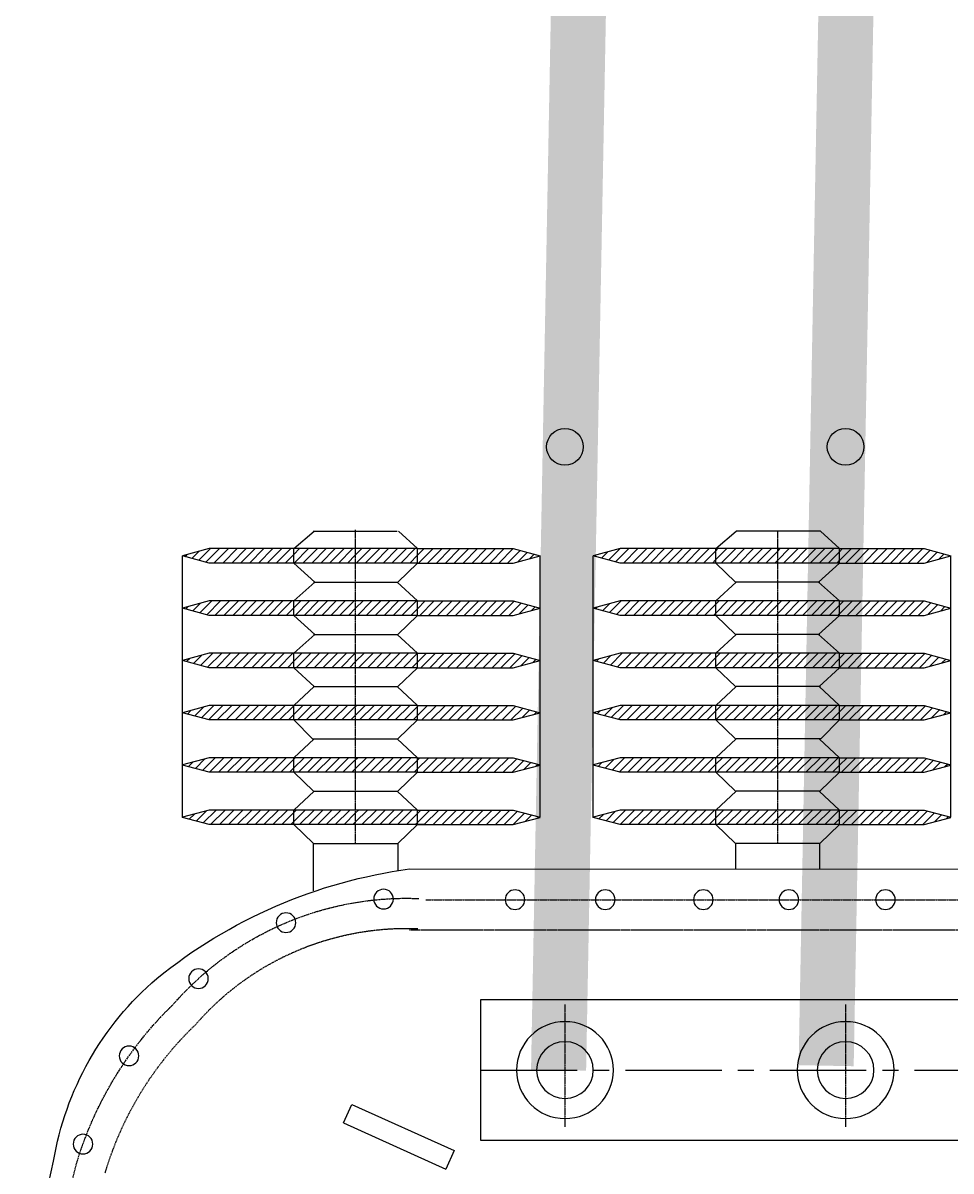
# Model space of a CAD drawing. Header units: inches. Extents: x -246336 to 136055, y -106871 to 69513.
# Drawn here: x -123647 to -123141, y 4728 to 5354 of the extents above; entities that cross this region are included whole.
import ezdxf

# ---------------------------------------------------------------- set-up
doc = ezdxf.new("R2010")
doc.units = ezdxf.units.IN
doc.header["$MEASUREMENT"] = 0
doc.linetypes.add('CENTER2', pattern=[1.125, 0.75, -0.125, 0.125, -0.125])
doc.linetypes.add('HIDDEN2', pattern=[0.1875, 0.125, -0.0625])
doc.layers.add('ve', color=43, linetype='Continuous')

# ---------------------------------------------------------------- blocks, each defined once
blk = doc.blocks.new('mba c')
at = {"layer": 've', "color": 8}
for p, q in [((33762.137, -7049.464), (33767.701, -7046.95)), ((33768.159, -7047.962), (33767.701, -7046.95)), ((33762.594, -7050.476), (33768.159, -7047.962)), ((33823.396, -7048.506), (33769.609, -7048.506)), ((33769.609, -7048.506), (33769.609, -7056.179)), ((33762.137, -7049.464), (33762.594, -7050.476)), ((33769.609, -7056.179), (33823.396, -7056.179)), ((33760.505, -7062.109), (33760.505, -7064.684)), ((33765.09, -7064.684), (33765.09, -7063.202)), ((33765.737, -7063.297), (33831.636, -7063.293)), ((33783.491, -7064.684), (33783.491, -7063.296)), ((33788.075, -7063.296), (33788.075, -7064.684)), ((33760.505, -7064.684), (33759.43, -7065.717)), ((33760.505, -7064.684), (33765.09, -7064.684)), ((33765.09, -7064.684), (33766.165, -7065.717)), ((33783.491, -7064.684), (33782.415, -7065.717)), ((33788.075, -7064.684), (33783.491, -7064.684)), ((33788.075, -7064.684), (33789.15, -7065.717)), ((33754.826, -7065.717), (33753.361, -7066.109)), ((33766.53, -7065.717), (33754.826, -7065.717)), ((33754.895, -7065.717), (33755.684, -7066.506)), ((33755.38, -7065.717), (33756.169, -7066.506)), ((33755.865, -7065.717), (33756.653, -7066.506)), ((33756.349, -7065.717), (33757.138, -7066.506)), ((33756.834, -7065.717), (33757.623, -7066.506)), ((33757.319, -7065.717), (33758.108, -7066.506)), ((33757.804, -7065.717), (33758.593, -7066.506)), ((33758.289, -7065.717), (33759.077, -7066.506)), ((33758.773, -7065.717), (33759.43, -7066.374)), ((33759.258, -7065.717), (33759.43, -7065.889)), ((33759.43, -7065.717), (33759.43, -7066.506)), ((33759.743, -7065.717), (33760.532, -7066.506)), ((33760.228, -7065.717), (33761.017, -7066.506)), ((33760.713, -7065.717), (33761.501, -7066.506)), ((33761.197, -7065.717), (33761.986, -7066.506)), ((33761.682, -7065.717), (33762.471, -7066.506)), ((33762.167, -7065.717), (33762.797, -7066.348)), ((33762.652, -7065.717), (33762.797, -7065.863)), ((33763.137, -7065.717), (33763.926, -7066.506)), ((33763.622, -7065.717), (33764.41, -7066.506)), ((33764.106, -7065.717), (33764.895, -7066.506)), ((33764.591, -7065.717), (33765.38, -7066.506)), ((33765.076, -7065.717), (33765.865, -7066.506)), ((33765.561, -7065.717), (33766.165, -7066.321)), ((33766.046, -7065.717), (33766.165, -7065.837)), ((33766.165, -7065.717), (33766.165, -7066.506)), ((33766.165, -7065.717), (33771.38, -7065.717)), ((33766.53, -7065.717), (33767.319, -7066.506)), ((33767.015, -7065.717), (33767.804, -7066.506)), ((33767.5, -7065.717), (33768.289, -7066.506)), ((33767.985, -7065.717), (33768.774, -7066.506)), ((33768.47, -7065.717), (33769.258, -7066.506)), ((33768.954, -7065.717), (33769.743, -7066.506)), ((33769.439, -7065.717), (33770.228, -7066.506)), ((33769.924, -7065.717), (33770.713, -7066.506)), ((33770.409, -7065.717), (33771.198, -7066.506)), ((33770.894, -7065.717), (33771.619, -7066.442)), ((33771.378, -7065.717), (33772.001, -7066.34)), ((33771.38, -7065.717), (33772.846, -7066.109)), ((33777.2, -7065.717), (33775.735, -7066.109)), ((33777.197, -7065.718), (33777.985, -7066.506)), ((33789.15, -7065.717), (33777.2, -7065.717)), ((33777.681, -7065.717), (33778.47, -7066.506)), ((33778.166, -7065.717), (33778.955, -7066.506)), ((33778.651, -7065.717), (33779.439, -7066.506)), ((33779.135, -7065.717), (33779.924, -7066.506)), ((33779.62, -7065.717), (33780.409, -7066.506)), ((33780.105, -7065.717), (33780.894, -7066.506)), ((33780.59, -7065.717), (33781.379, -7066.506)), ((33781.075, -7065.717), (33781.863, -7066.506)), ((33781.559, -7065.717), (33782.348, -7066.506)), ((33782.044, -7065.717), (33782.415, -7066.089)), ((33782.415, -7065.717), (33782.415, -7066.506)), ((33782.529, -7065.717), (33783.318, -7066.506)), ((33783.014, -7065.717), (33783.803, -7066.506)), ((33783.499, -7065.717), (33784.287, -7066.506)), ((33783.983, -7065.717), (33784.772, -7066.506)), ((33784.468, -7065.717), (33785.257, -7066.506)), ((33784.953, -7065.717), (33785.742, -7066.506)), ((33785.438, -7065.717), (33785.783, -7066.062)), ((33785.923, -7065.717), (33786.711, -7066.506)), ((33786.407, -7065.717), (33787.196, -7066.506)), ((33786.892, -7065.717), (33787.681, -7066.506)), ((33787.377, -7065.717), (33788.166, -7066.506)), ((33787.862, -7065.717), (33788.651, -7066.506)), ((33788.347, -7065.717), (33789.135, -7066.506)), ((33788.831, -7065.717), (33789.15, -7066.036)), ((33789.15, -7065.717), (33789.15, -7066.506)), ((33789.15, -7065.717), (33793.754, -7065.717)), ((33789.316, -7065.717), (33790.105, -7066.506)), ((33789.801, -7065.717), (33790.59, -7066.506)), ((33790.286, -7065.717), (33791.075, -7066.506)), ((33790.771, -7065.717), (33791.559, -7066.506)), ((33791.255, -7065.717), (33792.044, -7066.506)), ((33791.74, -7065.717), (33792.529, -7066.506)), ((33792.225, -7065.717), (33793.014, -7066.506)), ((33792.71, -7065.717), (33793.499, -7066.506)), ((33793.195, -7065.717), (33793.935, -7066.458)), ((33793.68, -7065.717), (33794.318, -7066.355)), ((33793.754, -7065.717), (33795.219, -7066.109)), ((33753.361, -7066.109), (33753.361, -7080.354)), ((33754.826, -7066.506), (33753.361, -7066.114)), ((33753.733, -7066.01), (33754.012, -7066.288)), ((33754.115, -7065.907), (33754.673, -7066.465)), ((33754.498, -7065.805), (33755.199, -7066.506)), ((33759.43, -7065.889), (33760.047, -7066.506)), ((33759.43, -7066.374), (33759.562, -7066.506)), ((33762.797, -7065.863), (33763.441, -7066.506)), ((33762.797, -7066.348), (33762.956, -7066.506)), ((33766.165, -7065.837), (33766.834, -7066.506)), ((33766.165, -7066.321), (33766.35, -7066.506)), ((33771.38, -7066.506), (33772.846, -7066.114)), ((33772.039, -7065.894), (33772.384, -7066.238)), ((33772.701, -7066.071), (33772.766, -7066.136)), ((33772.846, -7066.114), (33772.846, -7080.354)), ((33775.735, -7066.109), (33775.735, -7080.354)), ((33777.2, -7066.506), (33775.735, -7066.114)), ((33776.049, -7066.025), (33776.286, -7066.262)), ((33776.432, -7065.923), (33776.948, -7066.439)), ((33776.814, -7065.82), (33777.5, -7066.506)), ((33782.415, -7066.089), (33782.833, -7066.506)), ((33785.783, -7066.062), (33786.227, -7066.506)), ((33789.15, -7066.036), (33789.62, -7066.506)), ((33793.754, -7066.506), (33795.219, -7066.114)), ((33794.314, -7065.867), (33794.7, -7066.253)), ((33794.976, -7066.044), (33795.083, -7066.151)), ((33795.219, -7066.114), (33795.219, -7080.354)), ((33766.165, -7066.506), (33754.826, -7066.506)), ((33759.43, -7066.506), (33760.536, -7067.532)), ((33766.165, -7066.506), (33765.059, -7067.532)), ((33766.165, -7066.506), (33771.38, -7066.506)), ((33789.15, -7066.506), (33777.2, -7066.506)), ((33782.415, -7066.506), (33783.521, -7067.532)), ((33789.15, -7066.506), (33788.044, -7067.532)), ((33789.15, -7066.506), (33793.754, -7066.506)), ((33760.505, -7067.532), (33759.43, -7068.565)), ((33760.474, -7067.532), (33765.059, -7067.532)), ((33760.536, -7067.532), (33765.059, -7067.532)), ((33765.09, -7067.532), (33766.165, -7068.565)), ((33783.491, -7067.532), (33782.415, -7068.565)), ((33788.044, -7067.532), (33783.521, -7067.532)), ((33788.106, -7067.532), (33783.521, -7067.532)), ((33788.075, -7067.532), (33789.15, -7068.565)), ((33754.826, -7068.565), (33753.361, -7068.957)), ((33753.685, -7068.871), (33753.929, -7069.114)), ((33754.067, -7068.768), (33754.59, -7069.291)), ((33754.45, -7068.666), (33755.138, -7069.354)), ((33766.165, -7068.565), (33754.826, -7068.565)), ((33754.834, -7068.565), (33755.623, -7069.354)), ((33755.319, -7068.565), (33756.108, -7069.354)), ((33755.804, -7068.565), (33756.593, -7069.354)), ((33756.289, -7068.565), (33757.077, -7069.354)), ((33756.773, -7068.565), (33757.562, -7069.354)), ((33757.258, -7068.565), (33758.047, -7069.354)), ((33757.743, -7068.565), (33758.532, -7069.354)), ((33758.228, -7068.565), (33759.017, -7069.354)), ((33758.713, -7068.565), (33759.43, -7069.283)), ((33759.197, -7068.565), (33759.43, -7068.798)), ((33759.43, -7068.565), (33759.43, -7069.354)), ((33759.43, -7068.798), (33759.986, -7069.354)), ((33759.682, -7068.565), (33760.471, -7069.354)), ((33760.167, -7068.565), (33760.956, -7069.354)), ((33760.652, -7068.565), (33761.441, -7069.354)), ((33761.137, -7068.565), (33761.925, -7069.354)), ((33761.621, -7068.565), (33762.41, -7069.354)), ((33762.106, -7068.565), (33762.797, -7069.256)), ((33762.591, -7068.565), (33762.797, -7068.772)), ((33762.797, -7068.772), (33763.38, -7069.354)), ((33763.076, -7068.565), (33763.865, -7069.354)), ((33763.561, -7068.565), (33764.349, -7069.354)), ((33764.045, -7068.565), (33764.834, -7069.354)), ((33764.53, -7068.565), (33765.319, -7069.354)), ((33765.015, -7068.565), (33765.804, -7069.354)), ((33765.5, -7068.565), (33766.165, -7069.23)), ((33765.985, -7068.565), (33766.165, -7068.745)), ((33766.165, -7068.565), (33766.165, -7069.354)), ((33766.165, -7068.565), (33771.38, -7068.565)), ((33766.165, -7068.745), (33766.774, -7069.354)), ((33766.469, -7068.565), (33767.258, -7069.354)), ((33766.954, -7068.565), (33767.743, -7069.354)), ((33767.439, -7068.565), (33768.228, -7069.354)), ((33767.924, -7068.565), (33768.713, -7069.354)), ((33768.409, -7068.565), (33769.198, -7069.354)), ((33768.894, -7068.565), (33769.682, -7069.354)), ((33769.378, -7068.565), (33770.167, -7069.354)), ((33769.863, -7068.565), (33770.652, -7069.354)), ((33770.348, -7068.565), (33771.137, -7069.354)), ((33770.833, -7068.565), (33771.571, -7069.303)), ((33771.318, -7068.565), (33771.953, -7069.201)), ((33771.38, -7068.565), (33772.846, -7068.957)), ((33771.956, -7068.719), (33772.336, -7069.099)), ((33772.618, -7068.896), (33772.718, -7068.996)), ((33777.2, -7068.565), (33775.735, -7068.957)), ((33776.001, -7068.886), (33776.203, -7069.088)), ((33776.384, -7068.784), (33776.865, -7069.265)), ((33776.766, -7068.681), (33777.439, -7069.354)), ((33777.149, -7068.579), (33777.924, -7069.354)), ((33789.15, -7068.565), (33777.2, -7068.565)), ((33777.62, -7068.565), (33778.409, -7069.354)), ((33778.105, -7068.565), (33778.894, -7069.354)), ((33778.59, -7068.565), (33779.378, -7069.354)), ((33779.074, -7068.565), (33779.863, -7069.354)), ((33779.559, -7068.565), (33780.348, -7069.354)), ((33780.044, -7068.565), (33780.833, -7069.354)), ((33780.529, -7068.565), (33781.318, -7069.354)), ((33781.014, -7068.565), (33781.803, -7069.354)), ((33781.499, -7068.565), (33782.287, -7069.354)), ((33781.983, -7068.565), (33782.415, -7068.998)), ((33782.415, -7068.565), (33782.415, -7069.354)), ((33782.468, -7068.565), (33783.257, -7069.354)), ((33782.953, -7068.565), (33783.742, -7069.354)), ((33783.438, -7068.565), (33784.227, -7069.354)), ((33783.923, -7068.565), (33784.711, -7069.354)), ((33784.407, -7068.565), (33785.196, -7069.354)), ((33784.892, -7068.565), (33785.681, -7069.354)), ((33785.377, -7068.565), (33785.783, -7068.971)), ((33785.862, -7068.565), (33786.651, -7069.354)), ((33786.347, -7068.565), (33787.135, -7069.354)), ((33786.831, -7068.565), (33787.62, -7069.354)), ((33787.316, -7068.565), (33788.105, -7069.354)), ((33787.801, -7068.565), (33788.59, -7069.354)), ((33788.286, -7068.565), (33789.075, -7069.354)), ((33788.771, -7068.565), (33789.15, -7068.945)), ((33789.15, -7068.565), (33793.754, -7068.565)), ((33789.15, -7068.565), (33789.15, -7069.354)), ((33789.255, -7068.565), (33790.044, -7069.354)), ((33789.74, -7068.565), (33790.529, -7069.354)), ((33790.225, -7068.565), (33791.014, -7069.354)), ((33790.71, -7068.565), (33791.499, -7069.354)), ((33791.195, -7068.565), (33791.983, -7069.354)), ((33791.679, -7068.565), (33792.468, -7069.354)), ((33792.164, -7068.565), (33792.953, -7069.354)), ((33792.649, -7068.565), (33793.438, -7069.354)), ((33793.134, -7068.565), (33793.887, -7069.319)), ((33793.619, -7068.565), (33794.27, -7069.216)), ((33793.754, -7068.565), (33795.219, -7068.957)), ((33794.231, -7068.693), (33794.652, -7069.114)), ((33794.893, -7068.87), (33795.035, -7069.012)), ((33754.826, -7069.354), (33753.361, -7068.962)), ((33766.165, -7069.354), (33754.826, -7069.354)), ((33759.43, -7069.283), (33759.501, -7069.354)), ((33759.43, -7069.354), (33760.536, -7070.38)), ((33762.797, -7069.256), (33762.895, -7069.354)), ((33766.165, -7069.354), (33765.059, -7070.38)), ((33766.165, -7069.23), (33766.289, -7069.354)), ((33766.165, -7069.354), (33771.38, -7069.354)), ((33771.38, -7069.354), (33772.846, -7068.962)), ((33777.2, -7069.354), (33775.735, -7068.962)), ((33789.15, -7069.354), (33777.2, -7069.354)), ((33782.415, -7068.998), (33782.772, -7069.354)), ((33782.415, -7069.354), (33783.521, -7070.38)), ((33785.783, -7068.971), (33786.166, -7069.354)), ((33789.15, -7069.354), (33788.044, -7070.38)), ((33789.15, -7068.945), (33789.559, -7069.354)), ((33789.15, -7069.354), (33793.754, -7069.354)), ((33793.754, -7069.354), (33795.219, -7068.962)), ((33760.443, -7070.38), (33759.43, -7071.413)), ((33760.443, -7070.38), (33765.028, -7070.38)), ((33760.536, -7070.38), (33765.059, -7070.38)), ((33765.09, -7070.38), (33766.165, -7071.413)), ((33783.491, -7070.38), (33782.415, -7071.413)), ((33788.044, -7070.38), (33783.521, -7070.38)), ((33788.137, -7070.38), (33783.552, -7070.38)), ((33788.137, -7070.38), (33789.15, -7071.413)), ((33754.826, -7071.413), (33753.361, -7071.805)), ((33754.826, -7072.202), (33753.361, -7071.81)), ((33753.637, -7071.731), (33753.845, -7071.94)), ((33754.019, -7071.629), (33754.507, -7072.117)), ((33754.402, -7071.527), (33755.077, -7072.202)), ((33754.784, -7071.425), (33755.562, -7072.202)), ((33766.165, -7071.413), (33754.826, -7071.413)), ((33755.258, -7071.413), (33756.047, -7072.202)), ((33755.743, -7071.413), (33756.532, -7072.202)), ((33756.228, -7071.413), (33757.017, -7072.202)), ((33756.713, -7071.413), (33757.501, -7072.202)), ((33757.197, -7071.413), (33757.986, -7072.202)), ((33757.682, -7071.413), (33758.471, -7072.202)), ((33758.167, -7071.413), (33758.956, -7072.202)), ((33758.652, -7071.413), (33759.43, -7072.192)), ((33759.137, -7071.413), (33759.43, -7071.707)), ((33759.43, -7071.413), (33759.43, -7072.202)), ((33759.43, -7071.707), (33759.925, -7072.202)), ((33759.621, -7071.413), (33760.41, -7072.202)), ((33760.106, -7071.413), (33760.895, -7072.202)), ((33760.591, -7071.413), (33761.38, -7072.202)), ((33761.076, -7071.413), (33761.865, -7072.202)), ((33761.561, -7071.413), (33762.349, -7072.202)), ((33762.045, -7071.413), (33762.797, -7072.165)), ((33762.53, -7071.413), (33762.797, -7071.681)), ((33762.797, -7071.681), (33763.319, -7072.202)), ((33763.015, -7071.413), (33763.804, -7072.202)), ((33763.5, -7071.413), (33764.289, -7072.202)), ((33763.985, -7071.413), (33764.773, -7072.202)), ((33764.469, -7071.413), (33765.258, -7072.202)), ((33764.954, -7071.413), (33765.743, -7072.202)), ((33765.439, -7071.413), (33766.165, -7072.139)), ((33765.924, -7071.413), (33766.165, -7071.654)), ((33766.165, -7071.413), (33766.165, -7072.202)), ((33766.165, -7071.413), (33771.38, -7071.413)), ((33766.165, -7071.654), (33766.713, -7072.202)), ((33766.409, -7071.413), (33767.197, -7072.202)), ((33766.893, -7071.413), (33767.682, -7072.202)), ((33767.378, -7071.413), (33768.167, -7072.202)), ((33767.863, -7071.413), (33768.652, -7072.202)), ((33768.348, -7071.413), (33769.137, -7072.202)), ((33768.833, -7071.413), (33769.622, -7072.202)), ((33769.317, -7071.413), (33770.106, -7072.202)), ((33769.802, -7071.413), (33770.591, -7072.202)), ((33770.287, -7071.413), (33771.076, -7072.202)), ((33770.772, -7071.413), (33771.523, -7072.164)), ((33771.257, -7071.413), (33771.905, -7072.062)), ((33771.38, -7071.413), (33772.846, -7071.805)), ((33771.38, -7072.202), (33772.846, -7071.81)), ((33771.873, -7071.545), (33772.288, -7071.96)), ((33772.535, -7071.722), (33772.67, -7071.857)), ((33777.2, -7071.413), (33775.735, -7071.805)), ((33777.2, -7072.202), (33775.735, -7071.81)), ((33775.953, -7071.747), (33776.12, -7071.913)), ((33776.336, -7071.644), (33776.782, -7072.09)), ((33776.718, -7071.542), (33777.378, -7072.202)), ((33777.101, -7071.44), (33777.863, -7072.202)), ((33789.15, -7071.413), (33777.2, -7071.413)), ((33777.559, -7071.413), (33778.348, -7072.202)), ((33778.044, -7071.413), (33778.833, -7072.202)), ((33778.529, -7071.413), (33779.318, -7072.202)), ((33779.014, -7071.413), (33779.802, -7072.202)), ((33779.498, -7071.413), (33780.287, -7072.202)), ((33779.983, -7071.413), (33780.772, -7072.202)), ((33780.468, -7071.413), (33781.257, -7072.202)), ((33780.953, -7071.413), (33781.742, -7072.202)), ((33781.438, -7071.413), (33782.226, -7072.202)), ((33781.922, -7071.413), (33782.415, -7071.906)), ((33782.407, -7071.413), (33782.415, -7071.422)), ((33782.415, -7071.413), (33782.415, -7072.202)), ((33782.415, -7071.422), (33783.196, -7072.202)), ((33782.415, -7071.906), (33782.711, -7072.202)), ((33782.892, -7071.413), (33783.681, -7072.202)), ((33783.377, -7071.413), (33784.166, -7072.202)), ((33783.862, -7071.413), (33784.651, -7072.202)), ((33784.347, -7071.413), (33785.135, -7072.202)), ((33784.831, -7071.413), (33785.62, -7072.202)), ((33785.316, -7071.413), (33785.783, -7071.88)), ((33785.783, -7071.88), (33786.105, -7072.202)), ((33785.801, -7071.413), (33786.59, -7072.202)), ((33786.286, -7071.413), (33787.075, -7072.202)), ((33786.771, -7071.413), (33787.559, -7072.202)), ((33787.255, -7071.413), (33788.044, -7072.202)), ((33787.74, -7071.413), (33788.529, -7072.202)), ((33788.225, -7071.413), (33789.014, -7072.202)), ((33788.71, -7071.413), (33789.15, -7071.854)), ((33789.15, -7071.413), (33793.754, -7071.413)), ((33789.15, -7071.413), (33789.15, -7072.202)), ((33789.15, -7071.854), (33789.499, -7072.202)), ((33789.195, -7071.413), (33789.983, -7072.202)), ((33789.679, -7071.413), (33790.468, -7072.202)), ((33790.164, -7071.413), (33790.953, -7072.202)), ((33790.649, -7071.413), (33791.438, -7072.202)), ((33791.134, -7071.413), (33791.923, -7072.202)), ((33791.619, -7071.413), (33792.407, -7072.202)), ((33792.103, -7071.413), (33792.892, -7072.202)), ((33792.588, -7071.413), (33793.377, -7072.202)), ((33793.073, -7071.413), (33793.839, -7072.179)), ((33793.558, -7071.413), (33794.222, -7072.077)), ((33793.754, -7071.413), (33795.219, -7071.805)), ((33793.754, -7072.202), (33795.219, -7071.81)), ((33794.148, -7071.519), (33794.604, -7071.975)), ((33794.81, -7071.696), (33794.987, -7071.873)), ((33766.165, -7072.202), (33754.826, -7072.202)), ((33759.43, -7072.192), (33759.441, -7072.202)), ((33759.43, -7072.202), (33760.536, -7073.228)), ((33762.797, -7072.165), (33762.834, -7072.202)), ((33766.165, -7072.202), (33765.059, -7073.228)), ((33766.165, -7072.139), (33766.228, -7072.202)), ((33766.165, -7072.202), (33771.38, -7072.202)), ((33789.15, -7072.202), (33777.2, -7072.202)), ((33782.415, -7072.202), (33783.521, -7073.228)), ((33789.15, -7072.202), (33788.044, -7073.228)), ((33789.15, -7072.202), (33793.754, -7072.202)), ((33760.536, -7073.228), (33759.43, -7074.261)), ((33760.474, -7073.228), (33765.059, -7073.228)), ((33760.536, -7073.228), (33765.059, -7073.228)), ((33765.09, -7073.228), (33766.165, -7074.261)), ((33783.491, -7073.228), (33782.415, -7074.261)), ((33788.044, -7073.228), (33783.521, -7073.228)), ((33788.106, -7073.228), (33783.521, -7073.228)), ((33788.044, -7073.228), (33789.15, -7074.261)), ((33754.826, -7074.261), (33753.361, -7074.653)), ((33753.971, -7074.49), (33754.424, -7074.943)), ((33754.354, -7074.388), (33755.016, -7075.05)), ((33754.736, -7074.285), (33755.501, -7075.05)), ((33766.165, -7074.261), (33754.826, -7074.261)), ((33755.197, -7074.261), (33755.986, -7075.05)), ((33755.682, -7074.261), (33756.471, -7075.05)), ((33756.167, -7074.261), (33756.956, -7075.05)), ((33756.652, -7074.261), (33757.441, -7075.05)), ((33757.136, -7074.261), (33757.925, -7075.05)), ((33757.621, -7074.261), (33758.41, -7075.05)), ((33758.106, -7074.261), (33758.895, -7075.05)), ((33758.591, -7074.261), (33759.38, -7075.05)), ((33759.076, -7074.261), (33759.43, -7074.616)), ((33759.43, -7074.261), (33759.43, -7075.05)), ((33759.561, -7074.261), (33760.349, -7075.05)), ((33760.045, -7074.261), (33760.834, -7075.05)), ((33760.53, -7074.261), (33761.319, -7075.05)), ((33761.015, -7074.261), (33761.804, -7075.05)), ((33761.5, -7074.261), (33762.289, -7075.05)), ((33761.985, -7074.261), (33762.773, -7075.05)), ((33762.469, -7074.261), (33762.797, -7074.589)), ((33762.954, -7074.261), (33763.743, -7075.05)), ((33763.439, -7074.261), (33764.228, -7075.05)), ((33763.924, -7074.261), (33764.713, -7075.05)), ((33764.409, -7074.261), (33765.197, -7075.05)), ((33764.893, -7074.261), (33765.682, -7075.05)), ((33765.378, -7074.261), (33766.165, -7075.048)), ((33765.863, -7074.261), (33766.165, -7074.563)), ((33766.165, -7074.261), (33766.165, -7075.05)), ((33766.165, -7074.261), (33771.38, -7074.261)), ((33766.348, -7074.261), (33767.137, -7075.05)), ((33766.833, -7074.261), (33767.621, -7075.05)), ((33767.317, -7074.261), (33768.106, -7075.05)), ((33767.802, -7074.261), (33768.591, -7075.05)), ((33768.287, -7074.261), (33769.076, -7075.05)), ((33768.772, -7074.261), (33769.561, -7075.05)), ((33769.257, -7074.261), (33770.045, -7075.05)), ((33769.741, -7074.261), (33770.53, -7075.05)), ((33770.226, -7074.261), (33771.015, -7075.05)), ((33770.711, -7074.261), (33771.475, -7075.025)), ((33771.196, -7074.261), (33771.857, -7074.923)), ((33771.38, -7074.261), (33772.846, -7074.653)), ((33771.79, -7074.371), (33772.24, -7074.82)), ((33777.2, -7074.261), (33775.735, -7074.653)), ((33776.288, -7074.505), (33776.699, -7074.916)), ((33776.67, -7074.403), (33777.318, -7075.05)), ((33777.053, -7074.301), (33777.802, -7075.05)), ((33789.15, -7074.261), (33777.2, -7074.261)), ((33777.498, -7074.261), (33778.287, -7075.05)), ((33777.983, -7074.261), (33778.772, -7075.05)), ((33778.468, -7074.261), (33779.257, -7075.05)), ((33778.953, -7074.261), (33779.742, -7075.05)), ((33779.438, -7074.261), (33780.226, -7075.05)), ((33779.922, -7074.261), (33780.711, -7075.05)), ((33780.407, -7074.261), (33781.196, -7075.05)), ((33780.892, -7074.261), (33781.681, -7075.05)), ((33781.377, -7074.261), (33782.166, -7075.05)), ((33781.862, -7074.261), (33782.415, -7074.815)), ((33782.346, -7074.261), (33782.415, -7074.33)), ((33782.415, -7074.261), (33782.415, -7075.05)), ((33782.415, -7074.33), (33783.135, -7075.05)), ((33782.831, -7074.261), (33783.62, -7075.05)), ((33783.316, -7074.261), (33784.105, -7075.05)), ((33783.801, -7074.261), (33784.59, -7075.05)), ((33784.286, -7074.261), (33785.074, -7075.05)), ((33784.77, -7074.261), (33785.559, -7075.05)), ((33785.255, -7074.261), (33785.783, -7074.789)), ((33785.74, -7074.261), (33785.783, -7074.304)), ((33785.783, -7074.304), (33786.529, -7075.05)), ((33786.225, -7074.261), (33787.014, -7075.05)), ((33786.71, -7074.261), (33787.499, -7075.05)), ((33787.195, -7074.261), (33787.983, -7075.05)), ((33787.679, -7074.261), (33788.468, -7075.05)), ((33788.164, -7074.261), (33788.953, -7075.05)), ((33788.649, -7074.261), (33789.15, -7074.763)), ((33789.134, -7074.261), (33789.15, -7074.278)), ((33789.15, -7074.261), (33793.754, -7074.261)), ((33789.15, -7074.261), (33789.15, -7075.05)), ((33789.15, -7074.278), (33789.923, -7075.05)), ((33789.619, -7074.261), (33790.407, -7075.05)), ((33790.103, -7074.261), (33790.892, -7075.05)), ((33790.588, -7074.261), (33791.377, -7075.05)), ((33791.073, -7074.261), (33791.862, -7075.05)), ((33791.558, -7074.261), (33792.347, -7075.05)), ((33792.043, -7074.261), (33792.831, -7075.05)), ((33792.527, -7074.261), (33793.316, -7075.05)), ((33793.012, -7074.261), (33793.791, -7075.04)), ((33793.497, -7074.261), (33794.174, -7074.938)), ((33793.754, -7074.261), (33795.219, -7074.653)), ((33794.065, -7074.345), (33794.556, -7074.836)), ((33794.727, -7074.522), (33794.939, -7074.733)), ((33754.826, -7075.05), (33753.361, -7074.658)), ((33753.589, -7074.592), (33753.762, -7074.766)), ((33766.165, -7075.05), (33754.826, -7075.05)), ((33759.43, -7074.616), (33759.865, -7075.05)), ((33759.43, -7075.05), (33760.567, -7076.076)), ((33762.797, -7074.589), (33763.258, -7075.05)), ((33766.165, -7075.05), (33765.059, -7076.076)), ((33766.165, -7074.563), (33766.652, -7075.05)), ((33766.165, -7075.048), (33766.167, -7075.05)), ((33766.165, -7075.05), (33771.38, -7075.05)), ((33771.38, -7075.05), (33772.846, -7074.658)), ((33772.452, -7074.548), (33772.622, -7074.718)), ((33777.2, -7075.05), (33775.735, -7074.658)), ((33775.905, -7074.608), (33776.037, -7074.739)), ((33789.15, -7075.05), (33777.2, -7075.05)), ((33782.415, -7074.815), (33782.65, -7075.05)), ((33782.415, -7075.05), (33783.521, -7076.076)), ((33785.783, -7074.789), (33786.044, -7075.05)), ((33789.15, -7075.05), (33788.013, -7076.076)), ((33789.15, -7074.763), (33789.438, -7075.05)), ((33789.15, -7075.05), (33793.754, -7075.05)), ((33793.754, -7075.05), (33795.219, -7074.658)), ((33760.567, -7076.076), (33759.43, -7077.109)), ((33760.505, -7076.076), (33765.09, -7076.076)), ((33760.567, -7076.076), (33765.09, -7076.076)), ((33765.09, -7076.076), (33766.165, -7077.109)), ((33783.491, -7076.076), (33782.415, -7077.109)), ((33788.013, -7076.076), (33783.491, -7076.076)), ((33788.075, -7076.076), (33783.491, -7076.076)), ((33788.013, -7076.076), (33789.15, -7077.109)), ((33754.826, -7077.109), (33753.361, -7077.501)), ((33754.826, -7077.898), (33753.361, -7077.506)), ((33753.541, -7077.453), (33753.679, -7077.592)), ((33753.923, -7077.351), (33754.341, -7077.769)), ((33754.306, -7077.248), (33754.956, -7077.898)), ((33754.688, -7077.146), (33755.44, -7077.898)), ((33766.165, -7077.109), (33754.826, -7077.109)), ((33755.136, -7077.109), (33755.925, -7077.898)), ((33755.621, -7077.109), (33756.41, -7077.898)), ((33756.106, -7077.109), (33756.895, -7077.898)), ((33756.591, -7077.109), (33757.38, -7077.898)), ((33757.076, -7077.109), (33757.864, -7077.898)), ((33757.56, -7077.109), (33758.349, -7077.898)), ((33758.045, -7077.109), (33758.834, -7077.898)), ((33758.53, -7077.109), (33759.319, -7077.898)), ((33759.015, -7077.109), (33759.43, -7077.525)), ((33759.43, -7077.109), (33759.43, -7077.898)), ((33759.43, -7077.525), (33759.804, -7077.898)), ((33759.5, -7077.109), (33760.289, -7077.898)), ((33759.984, -7077.109), (33760.773, -7077.898)), ((33760.469, -7077.109), (33761.258, -7077.898)), ((33760.954, -7077.109), (33761.743, -7077.898)), ((33761.439, -7077.109), (33762.228, -7077.898)), ((33761.924, -7077.109), (33762.713, -7077.898)), ((33762.409, -7077.109), (33762.797, -7077.498)), ((33762.797, -7077.498), (33763.197, -7077.898)), ((33762.893, -7077.109), (33763.682, -7077.898)), ((33763.378, -7077.109), (33764.167, -7077.898)), ((33763.863, -7077.109), (33764.652, -7077.898)), ((33764.348, -7077.109), (33765.137, -7077.898)), ((33764.833, -7077.109), (33765.621, -7077.898)), ((33765.317, -7077.109), (33766.106, -7077.898)), ((33765.802, -7077.109), (33766.165, -7077.472)), ((33766.165, -7077.109), (33766.165, -7077.898)), ((33766.165, -7077.109), (33771.38, -7077.109)), ((33766.165, -7077.472), (33766.591, -7077.898)), ((33766.287, -7077.109), (33767.076, -7077.898)), ((33766.772, -7077.109), (33767.561, -7077.898)), ((33767.257, -7077.109), (33768.045, -7077.898)), ((33767.741, -7077.109), (33768.53, -7077.898)), ((33768.226, -7077.109), (33769.015, -7077.898)), ((33768.711, -7077.109), (33769.5, -7077.898)), ((33769.196, -7077.109), (33769.985, -7077.898)), ((33769.681, -7077.109), (33770.469, -7077.898)), ((33770.165, -7077.109), (33770.954, -7077.898)), ((33770.65, -7077.109), (33771.427, -7077.886)), ((33771.135, -7077.109), (33771.809, -7077.784)), ((33771.38, -7077.109), (33772.846, -7077.501)), ((33771.38, -7077.898), (33772.846, -7077.506)), ((33771.707, -7077.197), (33772.192, -7077.681)), ((33772.369, -7077.374), (33772.574, -7077.579)), ((33777.2, -7077.109), (33775.735, -7077.501)), ((33777.2, -7077.898), (33775.735, -7077.506)), ((33775.857, -7077.468), (33775.954, -7077.565)), ((33776.24, -7077.366), (33776.616, -7077.742)), ((33776.622, -7077.264), (33777.257, -7077.898)), ((33777.005, -7077.161), (33777.742, -7077.898)), ((33789.15, -7077.109), (33777.2, -7077.109)), ((33777.438, -7077.109), (33778.226, -7077.898)), ((33777.922, -7077.109), (33778.711, -7077.898)), ((33778.407, -7077.109), (33779.196, -7077.898)), ((33778.892, -7077.109), (33779.681, -7077.898)), ((33779.377, -7077.109), (33780.166, -7077.898)), ((33779.862, -7077.109), (33780.65, -7077.898)), ((33780.346, -7077.109), (33781.135, -7077.898)), ((33780.831, -7077.109), (33781.62, -7077.898)), ((33781.316, -7077.109), (33782.105, -7077.898)), ((33781.801, -7077.109), (33782.415, -7077.724)), ((33782.286, -7077.109), (33782.415, -7077.239)), ((33782.415, -7077.109), (33782.415, -7077.898)), ((33782.415, -7077.239), (33783.074, -7077.898)), ((33782.77, -7077.109), (33783.559, -7077.898)), ((33783.255, -7077.109), (33784.044, -7077.898)), ((33783.74, -7077.109), (33784.529, -7077.898)), ((33784.225, -7077.109), (33785.014, -7077.898)), ((33784.71, -7077.109), (33785.498, -7077.898)), ((33785.194, -7077.109), (33785.783, -7077.698)), ((33785.679, -7077.109), (33785.783, -7077.213)), ((33785.783, -7077.213), (33786.468, -7077.898)), ((33786.164, -7077.109), (33786.953, -7077.898)), ((33786.649, -7077.109), (33787.438, -7077.898)), ((33787.134, -7077.109), (33787.922, -7077.898)), ((33787.618, -7077.109), (33788.407, -7077.898)), ((33788.103, -7077.109), (33788.892, -7077.898)), ((33788.588, -7077.109), (33789.15, -7077.671)), ((33789.073, -7077.109), (33789.15, -7077.187)), ((33789.15, -7077.109), (33793.754, -7077.109)), ((33789.15, -7077.109), (33789.15, -7077.898)), ((33789.15, -7077.187), (33789.862, -7077.898)), ((33789.558, -7077.109), (33790.347, -7077.898)), ((33790.043, -7077.109), (33790.831, -7077.898)), ((33790.527, -7077.109), (33791.316, -7077.898)), ((33791.012, -7077.109), (33791.801, -7077.898)), ((33791.497, -7077.109), (33792.286, -7077.898)), ((33791.982, -7077.109), (33792.771, -7077.898)), ((33792.467, -7077.109), (33793.255, -7077.898)), ((33792.951, -7077.109), (33793.74, -7077.898)), ((33793.436, -7077.109), (33794.126, -7077.799)), ((33793.754, -7077.109), (33795.219, -7077.501)), ((33793.754, -7077.898), (33795.219, -7077.506)), ((33793.982, -7077.17), (33794.508, -7077.697)), ((33794.644, -7077.347), (33794.891, -7077.594)), ((33766.165, -7077.898), (33754.826, -7077.898)), ((33759.43, -7077.898), (33760.567, -7078.924)), ((33766.165, -7077.898), (33765.059, -7078.924)), ((33766.165, -7077.898), (33771.38, -7077.898)), ((33789.15, -7077.898), (33777.2, -7077.898)), ((33782.415, -7077.724), (33782.59, -7077.898)), ((33782.415, -7077.898), (33783.521, -7078.924)), ((33785.783, -7077.698), (33785.983, -7077.898)), ((33789.15, -7077.898), (33788.013, -7078.924)), ((33789.15, -7077.671), (33789.377, -7077.898)), ((33789.15, -7077.898), (33793.754, -7077.898)), ((33760.567, -7078.924), (33759.43, -7079.957)), ((33760.505, -7078.924), (33765.09, -7078.924)), ((33760.567, -7078.924), (33765.09, -7078.924)), ((33765.09, -7078.924), (33766.165, -7079.957)), ((33783.491, -7078.924), (33782.415, -7079.957)), ((33788.013, -7078.924), (33783.491, -7078.924)), ((33788.075, -7078.924), (33783.491, -7078.924)), ((33788.013, -7078.924), (33789.15, -7079.957)), ((33754.826, -7079.957), (33753.361, -7080.349)), ((33754.258, -7080.109), (33754.895, -7080.746)), ((33754.64, -7080.007), (33755.38, -7080.746)), ((33766.165, -7079.957), (33754.826, -7079.957)), ((33755.076, -7079.957), (33755.864, -7080.746)), ((33755.56, -7079.957), (33756.349, -7080.746)), ((33756.045, -7079.957), (33756.834, -7080.746)), ((33756.53, -7079.957), (33757.319, -7080.746)), ((33757.015, -7079.957), (33757.804, -7080.746)), ((33757.5, -7079.957), (33758.288, -7080.746)), ((33757.984, -7079.957), (33758.773, -7080.746)), ((33758.469, -7079.957), (33759.258, -7080.746)), ((33758.954, -7079.957), (33759.43, -7080.433)), ((33759.43, -7079.957), (33759.43, -7080.746)), ((33759.439, -7079.957), (33760.228, -7080.746)), ((33759.924, -7079.957), (33760.712, -7080.746)), ((33760.408, -7079.957), (33761.197, -7080.746)), ((33760.893, -7079.957), (33761.682, -7080.746)), ((33761.378, -7079.957), (33762.167, -7080.746)), ((33761.863, -7079.957), (33762.652, -7080.746)), ((33762.348, -7079.957), (33762.797, -7080.407)), ((33762.832, -7079.957), (33763.621, -7080.746)), ((33763.317, -7079.957), (33764.106, -7080.746)), ((33763.802, -7079.957), (33764.591, -7080.746)), ((33764.287, -7079.957), (33765.076, -7080.746)), ((33764.772, -7079.957), (33765.561, -7080.746)), ((33765.257, -7079.957), (33766.045, -7080.746)), ((33765.741, -7079.957), (33766.165, -7080.381)), ((33766.165, -7079.957), (33766.165, -7080.746)), ((33766.165, -7079.957), (33771.38, -7079.957)), ((33766.226, -7079.957), (33767.015, -7080.746)), ((33766.711, -7079.957), (33767.5, -7080.746)), ((33767.196, -7079.957), (33767.985, -7080.746)), ((33767.681, -7079.957), (33768.469, -7080.746)), ((33768.165, -7079.957), (33768.954, -7080.746)), ((33768.65, -7079.957), (33769.439, -7080.746)), ((33769.135, -7079.957), (33769.924, -7080.746)), ((33769.62, -7079.957), (33770.409, -7080.746)), ((33770.105, -7079.957), (33770.893, -7080.746)), ((33770.589, -7079.957), (33771.378, -7080.746)), ((33771.074, -7079.957), (33771.761, -7080.644)), ((33771.38, -7079.957), (33772.846, -7080.349)), ((33771.624, -7080.023), (33772.144, -7080.542)), ((33777.2, -7079.957), (33775.735, -7080.349)), ((33776.574, -7080.125), (33777.195, -7080.745)), ((33776.957, -7080.022), (33777.681, -7080.746)), ((33789.15, -7079.957), (33777.2, -7079.957)), ((33777.377, -7079.957), (33778.166, -7080.746)), ((33777.861, -7079.957), (33778.65, -7080.746)), ((33778.346, -7079.957), (33779.135, -7080.746)), ((33778.831, -7079.957), (33779.62, -7080.746)), ((33779.316, -7079.957), (33780.105, -7080.746)), ((33779.801, -7079.957), (33780.59, -7080.746)), ((33780.286, -7079.957), (33781.074, -7080.746)), ((33780.77, -7079.957), (33781.559, -7080.746)), ((33781.255, -7079.957), (33782.044, -7080.746)), ((33781.74, -7079.957), (33782.415, -7080.633)), ((33782.225, -7079.957), (33782.415, -7080.148)), ((33782.415, -7079.957), (33782.415, -7080.746)), ((33782.415, -7080.148), (33783.014, -7080.746)), ((33782.71, -7079.957), (33783.498, -7080.746)), ((33783.194, -7079.957), (33783.983, -7080.746)), ((33783.679, -7079.957), (33784.468, -7080.746)), ((33784.164, -7079.957), (33784.953, -7080.746)), ((33784.649, -7079.957), (33785.438, -7080.746)), ((33785.134, -7079.957), (33785.783, -7080.607)), ((33785.618, -7079.957), (33785.783, -7080.122)), ((33785.783, -7080.122), (33786.407, -7080.746)), ((33786.103, -7079.957), (33786.892, -7080.746)), ((33786.588, -7079.957), (33787.377, -7080.746)), ((33787.073, -7079.957), (33787.862, -7080.746)), ((33787.558, -7079.957), (33788.346, -7080.746)), ((33788.042, -7079.957), (33788.831, -7080.746)), ((33788.527, -7079.957), (33789.15, -7080.58)), ((33789.012, -7079.957), (33789.15, -7080.095)), ((33789.15, -7079.957), (33793.754, -7079.957)), ((33789.15, -7079.957), (33789.15, -7080.746)), ((33789.15, -7080.095), (33789.801, -7080.746)), ((33789.497, -7079.957), (33790.286, -7080.746)), ((33789.982, -7079.957), (33790.77, -7080.746)), ((33790.466, -7079.957), (33791.255, -7080.746)), ((33790.951, -7079.957), (33791.74, -7080.746)), ((33791.436, -7079.957), (33792.225, -7080.746)), ((33791.921, -7079.957), (33792.71, -7080.746)), ((33792.406, -7079.957), (33793.195, -7080.746)), ((33792.891, -7079.957), (33793.679, -7080.746)), ((33793.375, -7079.957), (33794.078, -7080.66)), ((33793.754, -7079.957), (33795.219, -7080.349)), ((33793.899, -7079.996), (33794.46, -7080.557)), ((33754.826, -7080.746), (33753.361, -7080.354)), ((33753.493, -7080.314), (33753.596, -7080.417)), ((33753.875, -7080.212), (33754.258, -7080.594)), ((33766.165, -7080.746), (33754.826, -7080.746)), ((33759.43, -7080.433), (33759.743, -7080.746)), ((33759.43, -7080.746), (33760.536, -7081.697)), ((33762.797, -7080.407), (33763.137, -7080.746)), ((33766.165, -7080.746), (33765.139, -7081.697)), ((33766.165, -7080.381), (33766.53, -7080.746)), ((33766.165, -7080.746), (33771.38, -7080.746)), ((33771.38, -7080.746), (33772.846, -7080.354)), ((33772.286, -7080.2), (33772.526, -7080.44)), ((33777.2, -7080.746), (33775.735, -7080.354)), ((33775.809, -7080.329), (33775.871, -7080.391)), ((33776.192, -7080.227), (33776.533, -7080.568)), ((33789.15, -7080.746), (33777.2, -7080.746)), ((33782.415, -7080.633), (33782.529, -7080.746)), ((33782.415, -7080.746), (33783.521, -7081.697)), ((33785.783, -7080.607), (33785.922, -7080.746)), ((33789.15, -7080.746), (33788.106, -7081.697)), ((33789.15, -7080.58), (33789.316, -7080.746)), ((33789.15, -7080.746), (33793.754, -7080.746)), ((33793.754, -7080.746), (33795.219, -7080.354)), ((33794.561, -7080.173), (33794.843, -7080.455)), ((33760.474, -7081.697), (33765.059, -7081.697)), ((33760.536, -7081.697), (33765.059, -7081.697)), ((33788.044, -7081.697), (33783.521, -7081.697)), ((33788.106, -7081.697), (33783.521, -7081.697))]:
    blk.add_line(p, q, dxfattribs=at)
at = {"layer": 've', "color": 8, "linetype": 'CENTER2', "ltscale": 0.1}
for p, q in [((33774.196, -7055.91), (33774.196, -7049.254)), ((33789.481, -7055.91), (33789.481, -7049.254)), ((33766.625, -7061.625), (33831.505, -7061.625)), ((33762.797, -7064.684), (33762.797, -7081.772)), ((33785.783, -7064.684), (33785.783, -7081.697))]:
    blk.add_line(p, q, dxfattribs=at)
at = {"layer": 've', "color": 8, "linetype": 'CENTER2', "ltscale": 7}
blk.add_line((33769.609, -7052.342), (33823.396, -7052.342), dxfattribs=at)
at = {"layer": 've', "color": 8, "linetype": 'HIDDEN2', "ltscale": 0.3}
blk.add_line((33765.737, -7059.986), (33831.425, -7059.986), dxfattribs=at)
at = {"layer": 've', "color": 8}
for centre, radius in [((33747.946, -7048.311), 0.534), ((33774.196, -7052.342), 2.638), ((33789.481, -7052.342), 2.638), ((33774.196, -7052.342), 1.544), ((33789.481, -7052.342), 1.544), ((33750.455, -7053.118), 0.534), ((33754.238, -7057.324), 0.534), ((33759.003, -7060.372), 0.534), ((33764.315, -7061.655), 0.534), ((33771.475, -7061.625), 0.534), ((33776.391, -7061.625), 0.534), ((33781.731, -7061.625), 0.534), ((33786.393, -7061.625), 0.534), ((33791.648, -7061.625), 0.534)]:
    blk.add_circle(centre, radius, dxfattribs=at)
for centre, radius, start, end in [((33794.53, -7036.226), 49.466, 171.0051, 193.04404), ((33762.851, -7044.606), 16.744, 189.57169, 229.48531), ((33769.429, -7035.904), 27.641, 230.83844, 262.3245)]:
    blk.add_arc(centre, radius, start, end, dxfattribs=at)
at = {"layer": 've', "color": 8, "linetype": 'CENTER2', "ltscale": 0.1}
for centre, radius, start, end in [((33791.087, -7035.948), 44.934, 171.66901, 194.60742), ((33766.84, -7041.505), 20.083, 196.71173, 226.0444), ((33765.556, -7044.876), 16.825, 221.22148, 272.33653)]:
    blk.add_arc(centre, radius, start, end, dxfattribs=at)
at = {"layer": 've', "color": 8, "linetype": 'HIDDEN2', "ltscale": 0.3}
for centre, radius, start, end in [((33766.84, -7041.505), 18.444, 196.48179, 226.25979), ((33765.556, -7044.876), 15.186, 220.96215, 272.33653)]:
    blk.add_arc(centre, radius, start, end, dxfattribs=at)

msp = doc.modelspace()

# ---------------------------------------------------------------- hatches: boundary and pattern name
h = msp.add_hatch(color=256)
edge = h.paths.add_edge_path()
edge.add_arc((-123351.728, 5122.861), 10, 0, 360)
h = msp.add_hatch(color=256)
edge = h.paths.add_edge_path()
edge.add_arc((-123198.881, 5122.861), 10, 0, 360)

# ---------------------------------------------------------------- linework, layer by layer
at = {"color": 1, "const_width": 30}
for points in [[(-123355.208, 4783.388), (-123340.221, 5582.665)], [(-123209.479, 4785.782), (-123194.492, 5585.058)]]:
    msp.add_lwpolyline(points, dxfattribs=at)
for centre in [(-123351.728, 5122.861), (-123198.881, 5122.861)]:
    msp.add_circle(centre, 10)

# ---------------------------------------------------------------- block references
at = {"xscale": -10, "yscale": 10, "zscale": 10, "rotation": 180}
msp.add_blockref('mba c', (-461093.688, -65740.035), dxfattribs=at)

doc.saveas('drawing.dxf')
